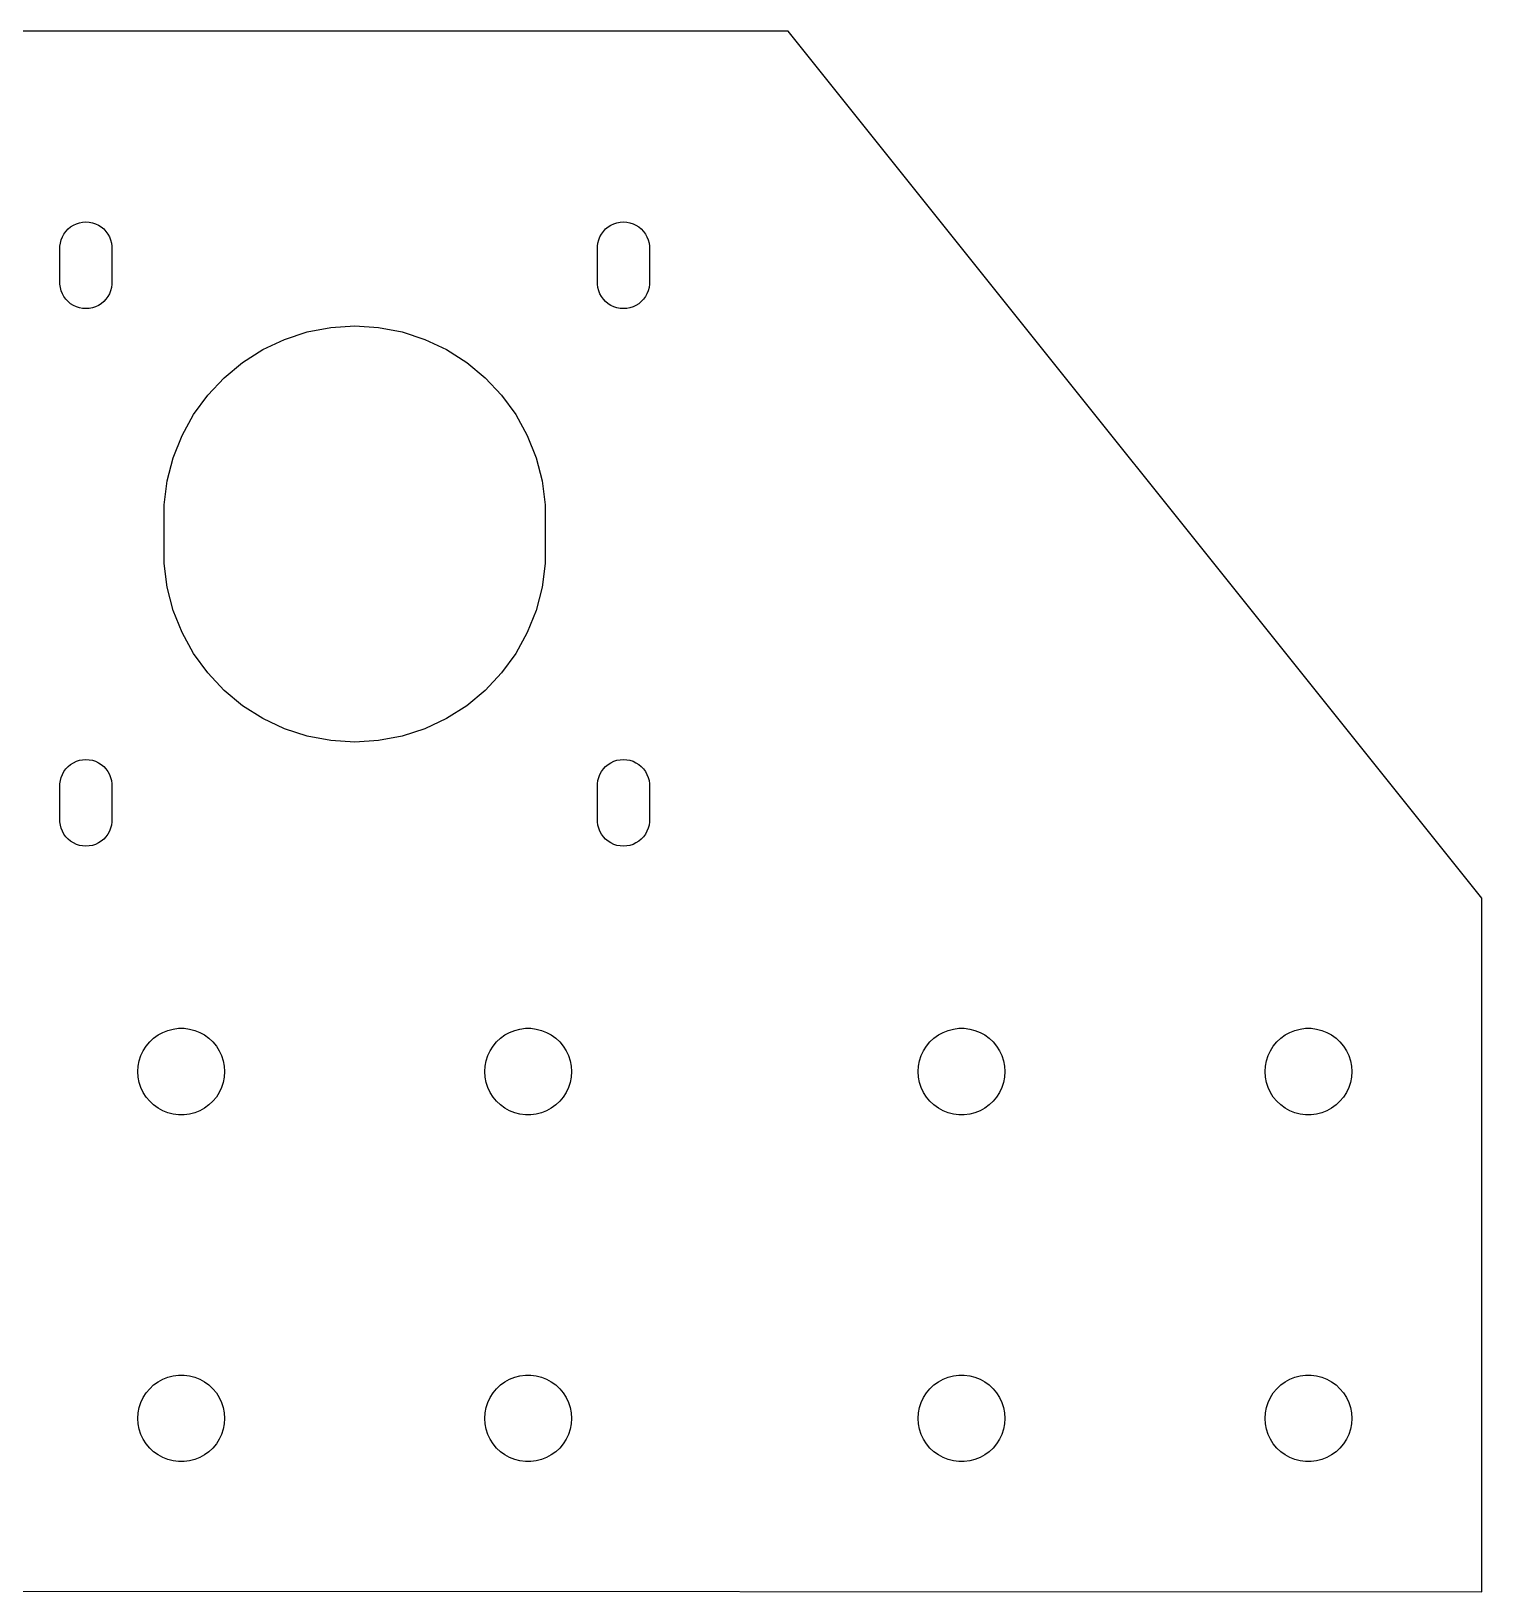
# Model space of a CAD drawing. Extents: x 0 to 330, y 0 to 287.
# Drawn here: x 246.3 to 330, y -0.1 to 89.9 of the extents above; entities that cross this region are included whole.
import ezdxf

# ---------------------------------------------------------------- set-up
doc = ezdxf.new("R2010")
doc.units = 0
doc.layers.add('LAYER_1', color=7, linetype='CONTINUOUS')

msp = doc.modelspace()

# ---------------------------------------------------------------- linework, layer by layer
at = {"layer": 'LAYER_1', "color": 7}
for p, q in [((289.999996, 89.858895), (239.999997, 89.858895)), ((329.999998, 39.858896), (289.999996, 89.858895)), ((248.233517, 78.162596), (248.344237, 78.314996)), ((248.344237, 78.314996), (248.473187, 78.452297)), ((248.473187, 78.452297), (248.618327, 78.572396)), ((248.618327, 78.572396), (248.777367, 78.673395)), ((248.777367, 78.673395), (248.947807, 78.753594)), ((248.947807, 78.753594), (249.126967, 78.811794)), ((249.126967, 78.811794), (249.312007, 78.847095)), ((249.312007, 78.847095), (249.499997, 78.858891)), ((249.499997, 78.858894), (249.687987, 78.847097)), ((249.687987, 78.847095), (249.873027, 78.811794)), ((249.873027, 78.811794), (250.052197, 78.753594)), ((250.052197, 78.753594), (250.222597, 78.673395)), ((250.222597, 78.673395), (250.381697, 78.572396)), ((250.381697, 78.572396), (250.526797, 78.452297)), ((250.526797, 78.452297), (250.655797, 78.314996)), ((250.655797, 78.314996), (250.766497, 78.162596)), ((279.233497, 78.162596), (279.344196, 78.314996)), ((279.344196, 78.314996), (279.473197, 78.452297)), ((279.473197, 78.452297), (279.618296, 78.572396)), ((279.618296, 78.572396), (279.777396, 78.673395)), ((279.777396, 78.673395), (279.947796, 78.753594)), ((279.947796, 78.753594), (280.126996, 78.811794)), ((280.126996, 78.811794), (280.311995, 78.847095)), ((280.311995, 78.847095), (280.499998, 78.858891)), ((280.499998, 78.858894), (280.687997, 78.847097)), ((280.687997, 78.847095), (280.872997, 78.811794)), ((280.872997, 78.811794), (281.052197, 78.753594)), ((281.052197, 78.753594), (281.222597, 78.673395)), ((281.222597, 78.673395), (281.381697, 78.572396)), ((281.381697, 78.572396), (281.526796, 78.452297)), ((281.526796, 78.452297), (281.655797, 78.314996)), ((281.655797, 78.314996), (281.766495, 78.162596)), ((248.002957, 77.453095), (248.026576, 77.639996)), ((248.002957, 75.264695), (248.002957, 77.453095)), ((248.026577, 77.639996), (248.073427, 77.822396)), ((248.073427, 77.822396), (248.142757, 77.997597)), ((248.142757, 77.997597), (248.233517, 78.162596)), ((250.766497, 78.162596), (250.857197, 77.997597)), ((250.857197, 77.997597), (250.926597, 77.822396)), ((250.926597, 77.822396), (250.973397, 77.639996)), ((250.973397, 77.639996), (250.996996, 77.453095)), ((250.996997, 77.453095), (250.996997, 75.264695)), ((279.002998, 77.453095), (279.026592, 77.639996)), ((279.002998, 75.264695), (279.002998, 77.453095)), ((279.026597, 77.639996), (279.073396, 77.822396)), ((279.073396, 77.822396), (279.142797, 77.997597)), ((279.142797, 77.997597), (279.233497, 78.162596)), ((281.766495, 78.162596), (281.857196, 77.997597)), ((281.857196, 77.997597), (281.926597, 77.822396)), ((281.926597, 77.822396), (281.973398, 77.639996)), ((281.973398, 77.639996), (281.996992, 77.453095)), ((281.996998, 77.453095), (281.996998, 75.264695)), ((248.026577, 75.077797), (248.002958, 75.264695)), ((248.073427, 74.895396), (248.026577, 75.077797)), ((248.142757, 74.720196), (248.073427, 74.895396)), ((248.233517, 74.555194), (248.142757, 74.720196)), ((250.857197, 74.720196), (250.766497, 74.555194)), ((250.926597, 74.895396), (250.857197, 74.720196)), ((250.973397, 75.077797), (250.926597, 74.895396)), ((250.996997, 75.264695), (250.973398, 75.077797)), ((279.026597, 75.077797), (279.003004, 75.264695)), ((279.073396, 74.895396), (279.026597, 75.077797)), ((279.142797, 74.720196), (279.073396, 74.895396)), ((279.233497, 74.555194), (279.142797, 74.720196)), ((281.857196, 74.720196), (281.766495, 74.555194)), ((281.926597, 74.895396), (281.857196, 74.720196)), ((281.973398, 75.077797), (281.926597, 74.895396)), ((281.996998, 75.264695), (281.973404, 75.077797)), ((248.344237, 74.402794), (248.233517, 74.555194)), ((248.473187, 74.265496), (248.344237, 74.402794)), ((248.618327, 74.145396), (248.473187, 74.265496)), ((248.777367, 74.044395), (248.618327, 74.145396)), ((248.947807, 73.964196), (248.777367, 74.044395)), ((249.126967, 73.905996), (248.947807, 73.964196)), ((249.312007, 73.870695), (249.126967, 73.905996)), ((249.499997, 73.858896), (249.312007, 73.870693)), ((249.687987, 73.870695), (249.499997, 73.858899)), ((249.873027, 73.905996), (249.687987, 73.870695)), ((250.052197, 73.964196), (249.873027, 73.905996)), ((250.222597, 74.044395), (250.052197, 73.964196)), ((250.381697, 74.145396), (250.222597, 74.044395)), ((250.526797, 74.265496), (250.381697, 74.145396)), ((250.655797, 74.402794), (250.526797, 74.265496)), ((250.766497, 74.555194), (250.655797, 74.402794)), ((279.344196, 74.402794), (279.233497, 74.555194)), ((279.473197, 74.265496), (279.344196, 74.402794)), ((279.618296, 74.145396), (279.473197, 74.265496)), ((279.777396, 74.044395), (279.618296, 74.145396)), ((279.947796, 73.964196), (279.777396, 74.044395)), ((280.126996, 73.905996), (279.947796, 73.964196)), ((280.311995, 73.870695), (280.126996, 73.905996)), ((280.499998, 73.858896), (280.311995, 73.870693)), ((280.687997, 73.870695), (280.499998, 73.858899)), ((280.872997, 73.905996), (280.687997, 73.870695)), ((281.052197, 73.964196), (280.872997, 73.905996)), ((281.222597, 74.044395), (281.052197, 73.964196)), ((281.381697, 74.145396), (281.222597, 74.044395)), ((281.526796, 74.265496), (281.381697, 74.145396)), ((281.655797, 74.402794), (281.526796, 74.265496)), ((281.766495, 74.555194), (281.655797, 74.402794)), ((259.700697, 71.498296), (260.950597, 72.086396)), ((260.950597, 72.086396), (262.264397, 72.513297)), ((262.264397, 72.513297), (263.621297, 72.772196)), ((263.621297, 72.772196), (264.999997, 72.858895)), ((264.999997, 72.858895), (266.378697, 72.772196)), ((266.378697, 72.772196), (267.735597, 72.513297)), ((267.735597, 72.513297), (269.049396, 72.086396)), ((269.049396, 72.086396), (270.299296, 71.498296)), ((258.534397, 70.758095), (259.700697, 71.498296)), ((270.299296, 71.498296), (271.465596, 70.758095)), ((257.469997, 69.877497), (258.534397, 70.758095)), ((271.465596, 70.758095), (272.529997, 69.877497)), ((256.524397, 68.870595), (257.469997, 69.877497)), ((272.529997, 69.877497), (273.475597, 68.870595)), ((255.712397, 67.752995), (256.524397, 68.870595)), ((273.475597, 68.870595), (274.287598, 67.752995)), ((255.046897, 66.542496), (255.712397, 67.752995)), ((274.287598, 67.752995), (274.953098, 66.542496)), ((254.538397, 65.258095), (255.046897, 66.542496)), ((274.953098, 66.542496), (275.461597, 65.258095)), ((254.194897, 63.920096), (254.538397, 65.258095)), ((275.461597, 65.258095), (275.805098, 63.920096)), ((254.021697, 62.549597), (254.194897, 63.920096)), ((275.805098, 63.920096), (275.978295, 62.549597)), ((254.021697, 59.168196), (254.021697, 62.549597)), ((275.978295, 62.549597), (275.978295, 59.168196)), ((254.194897, 57.797697), (254.021697, 59.168196)), ((275.978295, 59.168196), (275.805098, 57.797697)), ((254.538397, 56.459695), (254.194897, 57.797697)), ((275.805098, 57.797697), (275.461597, 56.459695)), ((255.046897, 55.175296), (254.538397, 56.459695)), ((275.461597, 56.459695), (274.953098, 55.175296)), ((255.712397, 53.964794), (255.046897, 55.175296)), ((274.953098, 55.175296), (274.287598, 53.964794)), ((256.524397, 52.847194), (255.712397, 53.964794)), ((274.287598, 53.964794), (273.475597, 52.847194)), ((257.469997, 51.840296), (256.524397, 52.847194)), ((273.475597, 52.847194), (272.529997, 51.840296)), ((258.534397, 50.959695), (257.469997, 51.840296)), ((272.529997, 51.840296), (271.465596, 50.959695)), ((259.700697, 50.219497), (258.534397, 50.959695)), ((271.465596, 50.959695), (270.299296, 50.219497)), ((260.950597, 49.631396), (259.700697, 50.219497)), ((262.264397, 49.204496), (260.950597, 49.631396)), ((269.049396, 49.631396), (267.735597, 49.204496)), ((270.299296, 50.219497), (269.049396, 49.631396)), ((263.621297, 48.945596), (262.264397, 49.204496)), ((264.999997, 48.858895), (263.621297, 48.945596)), ((266.378697, 48.945596), (264.999997, 48.858895)), ((267.735597, 49.204496), (266.378697, 48.945596)), ((248.777367, 47.673395), (248.947807, 47.753597)), ((248.947807, 47.753597), (249.126967, 47.811797)), ((249.126967, 47.811797), (249.312007, 47.847094)), ((249.312007, 47.847094), (249.499997, 47.858891)), ((249.499997, 47.858897), (249.687987, 47.8471)), ((249.687987, 47.847094), (249.873027, 47.811797)), ((249.873027, 47.811797), (250.052197, 47.753597)), ((250.052197, 47.753597), (250.222597, 47.673395)), ((279.777396, 47.673395), (279.947796, 47.753597)), ((279.947796, 47.753597), (280.126996, 47.811797)), ((280.126996, 47.811797), (280.311995, 47.847094)), ((280.311995, 47.847094), (280.499998, 47.858891)), ((280.499998, 47.858897), (280.687997, 47.8471)), ((280.687997, 47.847094), (280.872997, 47.811797)), ((280.872997, 47.811797), (281.052197, 47.753597)), ((281.052197, 47.753597), (281.222597, 47.673395)), ((248.026577, 46.639996), (248.073427, 46.822396)), ((248.073427, 46.822396), (248.142757, 46.997594)), ((248.142757, 46.997594), (248.233517, 47.162595)), ((248.233517, 47.162595), (248.344237, 47.314995)), ((248.344237, 47.314995), (248.473187, 47.452297)), ((248.473187, 47.452297), (248.618327, 47.572396)), ((248.618327, 47.572396), (248.777367, 47.673395)), ((250.222597, 47.673395), (250.381697, 47.572396)), ((250.381697, 47.572396), (250.526797, 47.452297)), ((250.526797, 47.452297), (250.655797, 47.314995)), ((250.655797, 47.314995), (250.766497, 47.162595)), ((250.766497, 47.162595), (250.857197, 46.997594)), ((250.857197, 46.997594), (250.926597, 46.822396)), ((250.926597, 46.822396), (250.973397, 46.639996)), ((279.026597, 46.639996), (279.073396, 46.822396)), ((279.073396, 46.822396), (279.142797, 46.997594)), ((279.142797, 46.997594), (279.233497, 47.162595)), ((279.233497, 47.162595), (279.344196, 47.314995)), ((279.344196, 47.314995), (279.473197, 47.452297)), ((279.473197, 47.452297), (279.618296, 47.572396)), ((279.618296, 47.572396), (279.777396, 47.673395)), ((281.222597, 47.673395), (281.381697, 47.572396)), ((281.381697, 47.572396), (281.526796, 47.452297)), ((281.526796, 47.452297), (281.655797, 47.314995)), ((281.655797, 47.314995), (281.766495, 47.162595)), ((281.766495, 47.162595), (281.857196, 46.997594)), ((281.857196, 46.997594), (281.926597, 46.822396)), ((281.926597, 46.822396), (281.973398, 46.639996)), ((248.002957, 46.453094), (248.026576, 46.639996)), ((248.002957, 44.264695), (248.002957, 46.453094)), ((250.973397, 46.639996), (250.996996, 46.453094)), ((250.996997, 46.453094), (250.996997, 44.264695)), ((279.002998, 46.453094), (279.026592, 46.639996)), ((279.002998, 44.264695), (279.002998, 46.453094)), ((281.973398, 46.639996), (281.996992, 46.453094)), ((281.996998, 46.453094), (281.996998, 44.264695)), ((248.026577, 44.077797), (248.002958, 44.264695)), ((250.996997, 44.264695), (250.973398, 44.077797)), ((279.026597, 44.077797), (279.003004, 44.264695)), ((281.996998, 44.264695), (281.973404, 44.077797)), ((248.073427, 43.895396), (248.026577, 44.077797)), ((248.142757, 43.720196), (248.073427, 43.895396)), ((248.233517, 43.555197), (248.142757, 43.720196)), ((248.344237, 43.402794), (248.233517, 43.555197)), ((248.473187, 43.265496), (248.344237, 43.402794)), ((248.618327, 43.145396), (248.473187, 43.265496)), ((250.526797, 43.265496), (250.381697, 43.145396)), ((250.655797, 43.402794), (250.526797, 43.265496)), ((250.766497, 43.555197), (250.655797, 43.402794)), ((250.857197, 43.720196), (250.766497, 43.555197)), ((250.926597, 43.895396), (250.857197, 43.720196)), ((250.973397, 44.077797), (250.926597, 43.895396)), ((279.073396, 43.895396), (279.026597, 44.077797)), ((279.142797, 43.720196), (279.073396, 43.895396)), ((279.233497, 43.555197), (279.142797, 43.720196)), ((279.344196, 43.402794), (279.233497, 43.555197)), ((279.473197, 43.265496), (279.344196, 43.402794)), ((279.618296, 43.145396), (279.473197, 43.265496)), ((281.526796, 43.265496), (281.381697, 43.145396)), ((281.655797, 43.402794), (281.526796, 43.265496)), ((281.766495, 43.555197), (281.655797, 43.402794)), ((281.857196, 43.720196), (281.766495, 43.555197)), ((281.926597, 43.895396), (281.857196, 43.720196)), ((281.973398, 44.077797), (281.926597, 43.895396)), ((248.777367, 43.044395), (248.618327, 43.145396)), ((248.947807, 42.964196), (248.777367, 43.044395)), ((249.126967, 42.905996), (248.947807, 42.964196)), ((249.312007, 42.870695), (249.126967, 42.905996)), ((249.499997, 42.858896), (249.312007, 42.870693)), ((249.687987, 42.870695), (249.499997, 42.858896)), ((249.873027, 42.905996), (249.687987, 42.870695)), ((250.052197, 42.964196), (249.873027, 42.905996)), ((250.222597, 43.044395), (250.052197, 42.964196)), ((250.381697, 43.145396), (250.222597, 43.044395)), ((279.777396, 43.044395), (279.618296, 43.145396)), ((279.947796, 42.964196), (279.777396, 43.044395)), ((280.126996, 42.905996), (279.947796, 42.964196)), ((280.311995, 42.870695), (280.126996, 42.905996)), ((280.499998, 42.858896), (280.311995, 42.870693)), ((280.687997, 42.870695), (280.499998, 42.858896)), ((280.872997, 42.905996), (280.687997, 42.870695)), ((281.052197, 42.964196), (280.872997, 42.905996)), ((281.222597, 43.044395), (281.052197, 42.964196)), ((281.381697, 43.145396), (281.222597, 43.044395)), ((329.999998, -0.141103), (329.999998, 39.858896)), ((252.977497, 31.328396), (253.177597, 31.570295)), ((253.177597, 31.570295), (253.406397, 31.785196)), ((253.406397, 31.785196), (253.660397, 31.969696)), ((253.660397, 31.969696), (253.935597, 32.120995)), ((253.935597, 32.120995), (254.227497, 32.236497)), ((254.227497, 32.236497), (254.531597, 32.314596)), ((254.531597, 32.314596), (254.842997, 32.353995)), ((254.842997, 32.353995), (255.156997, 32.353995)), ((255.156997, 32.353995), (255.468497, 32.314596)), ((255.468497, 32.314596), (255.772597, 32.236497)), ((255.772597, 32.236497), (256.064497, 32.120995)), ((256.064497, 32.120995), (256.339597, 31.969696)), ((256.339597, 31.969696), (256.593597, 31.785196)), ((256.593597, 31.785196), (256.822397, 31.570295)), ((256.822397, 31.570295), (257.022597, 31.328396)), ((272.977398, 31.328396), (273.177598, 31.570295)), ((273.177598, 31.570295), (273.406396, 31.785196)), ((273.406396, 31.785196), (273.660396, 31.969696)), ((273.660396, 31.969696), (273.935498, 32.120995)), ((273.935498, 32.120995), (274.227397, 32.236497)), ((274.227397, 32.236497), (274.531497, 32.314596)), ((274.531497, 32.314596), (274.842997, 32.353995)), ((274.842997, 32.353995), (275.156998, 32.353995)), ((275.156998, 32.353995), (275.468396, 32.314596)), ((275.468396, 32.314596), (275.772496, 32.236497)), ((275.772496, 32.236497), (276.064396, 32.120995)), ((276.064396, 32.120995), (276.339596, 31.969696)), ((276.339596, 31.969696), (276.593596, 31.785196)), ((276.593596, 31.785196), (276.822397, 31.570295)), ((276.822397, 31.570295), (277.022498, 31.328396)), ((297.977498, 31.328396), (298.177596, 31.570295)), ((298.177596, 31.570295), (298.406397, 31.785196)), ((298.406397, 31.785196), (298.660397, 31.969696)), ((298.660397, 31.969696), (298.935597, 32.120995)), ((298.935597, 32.120995), (299.227497, 32.236497)), ((299.227497, 32.236497), (299.531597, 32.314596)), ((299.531597, 32.314596), (299.842998, 32.353995)), ((299.842998, 32.353995), (300.156996, 32.353995)), ((300.156996, 32.353995), (300.468496, 32.314596)), ((300.468496, 32.314596), (300.772596, 32.236497)), ((300.772596, 32.236497), (301.064498, 32.120995)), ((301.064498, 32.120995), (301.339597, 31.969696)), ((301.339597, 31.969696), (301.593597, 31.785196)), ((301.593597, 31.785196), (301.822398, 31.570295)), ((301.822398, 31.570295), (302.022597, 31.328396)), ((317.977396, 31.328396), (318.177596, 31.570295)), ((318.177596, 31.570295), (318.406396, 31.785196)), ((318.406396, 31.785196), (318.660396, 31.969696)), ((318.660396, 31.969696), (318.935498, 32.120995)), ((318.935498, 32.120995), (319.227398, 32.236497)), ((319.227398, 32.236497), (319.531498, 32.314596)), ((319.531498, 32.314596), (319.842998, 32.353995)), ((319.842998, 32.353995), (320.156998, 32.353995)), ((320.156998, 32.353995), (320.468396, 32.314596)), ((320.468396, 32.314596), (320.772496, 32.236497)), ((320.772496, 32.236497), (321.064396, 32.120995)), ((321.064396, 32.120995), (321.339597, 31.969696)), ((321.339597, 31.969696), (321.593597, 31.785196)), ((321.593597, 31.785196), (321.822397, 31.570295)), ((321.822397, 31.570295), (322.022498, 31.328396)), ((252.578597, 30.480595), (252.675597, 30.779195)), ((252.675597, 30.779195), (252.809197, 31.063297)), ((252.809197, 31.063297), (252.977497, 31.328396)), ((257.022597, 31.328396), (257.190797, 31.063297)), ((257.190797, 31.063297), (257.324397, 30.779195)), ((257.324397, 30.779195), (257.421497, 30.480595)), ((272.578497, 30.480595), (272.675598, 30.779195)), ((272.675598, 30.779195), (272.809197, 31.063297)), ((272.809197, 31.063297), (272.977398, 31.328396)), ((277.022498, 31.328396), (277.190795, 31.063297)), ((277.190795, 31.063297), (277.324397, 30.779195)), ((277.324397, 30.779195), (277.421396, 30.480595)), ((297.578597, 30.480595), (297.675596, 30.779195)), ((297.675596, 30.779195), (297.809198, 31.063297)), ((297.809198, 31.063297), (297.977498, 31.328396)), ((302.022597, 31.328396), (302.190796, 31.063297)), ((302.190796, 31.063297), (302.324397, 30.779195)), ((302.324397, 30.779195), (302.421496, 30.480595)), ((317.578497, 30.480595), (317.675596, 30.779195)), ((317.675596, 30.779195), (317.809197, 31.063297)), ((317.809197, 31.063297), (317.977396, 31.328396)), ((322.022498, 31.328396), (322.190796, 31.063297)), ((322.190796, 31.063297), (322.324397, 30.779195)), ((322.324397, 30.779195), (322.421397, 30.480595)), ((252.499997, 29.858896), (252.519696, 30.172197)), ((252.519697, 29.545596), (252.499998, 29.858896)), ((252.519697, 30.172197), (252.578597, 30.480595)), ((257.421497, 30.480595), (257.480297, 30.172197)), ((257.480297, 30.172197), (257.499996, 29.858896)), ((257.499997, 29.858896), (257.480298, 29.545596)), ((272.499997, 29.858896), (272.519696, 30.172197)), ((272.519696, 29.545596), (272.499997, 29.858896)), ((272.519696, 30.172197), (272.578497, 30.480595)), ((277.421396, 30.480595), (277.480296, 30.172197)), ((277.480296, 30.172197), (277.499995, 29.858896)), ((277.499998, 29.858896), (277.480299, 29.545596)), ((297.499998, 29.858896), (297.519697, 30.172197)), ((297.519697, 29.545596), (297.499998, 29.858896)), ((297.519697, 30.172197), (297.578597, 30.480595)), ((302.421496, 30.480595), (302.480297, 30.172197)), ((302.480297, 30.172197), (302.499996, 29.858896)), ((302.499996, 29.858896), (302.480297, 29.545596)), ((317.499997, 29.858896), (317.519696, 30.172197)), ((317.519696, 29.545596), (317.499997, 29.858896)), ((317.519696, 30.172197), (317.578497, 30.480595)), ((322.421397, 30.480595), (322.480297, 30.172197)), ((322.480297, 30.172197), (322.499996, 29.858896)), ((322.499996, 29.858896), (322.480297, 29.545596)), ((252.578597, 29.237195), (252.519697, 29.545596)), ((252.675597, 28.938595), (252.578597, 29.237195)), ((252.809197, 28.654496), (252.675597, 28.938595)), ((257.324397, 28.938595), (257.190797, 28.654496)), ((257.421497, 29.237195), (257.324397, 28.938595)), ((257.480297, 29.545596), (257.421497, 29.237195)), ((272.578497, 29.237195), (272.519696, 29.545596)), ((272.675598, 28.938595), (272.578497, 29.237195)), ((272.809197, 28.654496), (272.675598, 28.938595)), ((277.324397, 28.938595), (277.190795, 28.654496)), ((277.421396, 29.237195), (277.324397, 28.938595)), ((277.480296, 29.545596), (277.421396, 29.237195)), ((297.578597, 29.237195), (297.519697, 29.545596)), ((297.675596, 28.938595), (297.578597, 29.237195)), ((297.809198, 28.654496), (297.675596, 28.938595)), ((302.324397, 28.938595), (302.190796, 28.654496)), ((302.421496, 29.237195), (302.324397, 28.938595)), ((302.480297, 29.545596), (302.421496, 29.237195)), ((317.578497, 29.237195), (317.519696, 29.545596)), ((317.675596, 28.938595), (317.578497, 29.237195)), ((317.809197, 28.654496), (317.675596, 28.938595)), ((322.324397, 28.938595), (322.190796, 28.654496)), ((322.421397, 29.237195), (322.324397, 28.938595)), ((322.480297, 29.545596), (322.421397, 29.237195)), ((252.977497, 28.389396), (252.809197, 28.654496)), ((253.177597, 28.147495), (252.977497, 28.389396)), ((253.406397, 27.932597), (253.177597, 28.147495)), ((253.660397, 27.748097), (253.406397, 27.932597)), ((256.593597, 27.932597), (256.339597, 27.748097)), ((256.822397, 28.147495), (256.593597, 27.932597)), ((257.022597, 28.389396), (256.822397, 28.147495)), ((257.190797, 28.654496), (257.022597, 28.389396)), ((272.977398, 28.389396), (272.809197, 28.654496)), ((273.177598, 28.147495), (272.977398, 28.389396)), ((273.406396, 27.932597), (273.177598, 28.147495)), ((273.660396, 27.748097), (273.406396, 27.932597)), ((276.593596, 27.932597), (276.339596, 27.748097)), ((276.822397, 28.147495), (276.593596, 27.932597)), ((277.022498, 28.389396), (276.822397, 28.147495)), ((277.190795, 28.654496), (277.022498, 28.389396)), ((297.977498, 28.389396), (297.809198, 28.654496)), ((298.177596, 28.147495), (297.977498, 28.389396)), ((298.406397, 27.932597), (298.177596, 28.147495)), ((298.660397, 27.748097), (298.406397, 27.932597)), ((301.593597, 27.932597), (301.339597, 27.748097)), ((301.822398, 28.147495), (301.593597, 27.932597)), ((302.022597, 28.389396), (301.822398, 28.147495)), ((302.190796, 28.654496), (302.022597, 28.389396)), ((317.977396, 28.389396), (317.809197, 28.654496)), ((318.177596, 28.147495), (317.977396, 28.389396)), ((318.406396, 27.932597), (318.177596, 28.147495)), ((318.660396, 27.748097), (318.406396, 27.932597)), ((321.593597, 27.932597), (321.339597, 27.748097)), ((321.822397, 28.147495), (321.593597, 27.932597)), ((322.022498, 28.389396), (321.822397, 28.147495)), ((322.190796, 28.654496), (322.022498, 28.389396)), ((253.935597, 27.596795), (253.660397, 27.748097)), ((254.227497, 27.481197), (253.935597, 27.596795)), ((254.531597, 27.403196), (254.227497, 27.481197)), ((254.842997, 27.363795), (254.531597, 27.403196)), ((255.156997, 27.363795), (254.842997, 27.363795)), ((255.468497, 27.403196), (255.156997, 27.363795)), ((255.772597, 27.481197), (255.468497, 27.403196)), ((256.064497, 27.596795), (255.772597, 27.481197)), ((256.339597, 27.748097), (256.064497, 27.596795)), ((273.935498, 27.596795), (273.660396, 27.748097)), ((274.227397, 27.481197), (273.935498, 27.596795)), ((274.531497, 27.403196), (274.227397, 27.481197)), ((274.842997, 27.363795), (274.531497, 27.403196)), ((275.156998, 27.363795), (274.842997, 27.363795)), ((275.468396, 27.403196), (275.156998, 27.363795)), ((275.772496, 27.481197), (275.468396, 27.403196)), ((276.064396, 27.596795), (275.772496, 27.481197)), ((276.339596, 27.748097), (276.064396, 27.596795)), ((298.935597, 27.596795), (298.660397, 27.748097)), ((299.227497, 27.481197), (298.935597, 27.596795)), ((299.531597, 27.403196), (299.227497, 27.481197)), ((299.842998, 27.363795), (299.531597, 27.403196)), ((300.156996, 27.363795), (299.842998, 27.363795)), ((300.468496, 27.403196), (300.156996, 27.363795)), ((300.772596, 27.481197), (300.468496, 27.403196)), ((301.064498, 27.596795), (300.772596, 27.481197)), ((301.339597, 27.748097), (301.064498, 27.596795)), ((318.935498, 27.596795), (318.660396, 27.748097)), ((319.227398, 27.481197), (318.935498, 27.596795)), ((319.531498, 27.403196), (319.227398, 27.481197)), ((319.842998, 27.363795), (319.531498, 27.403196)), ((320.156998, 27.363795), (319.842998, 27.363795)), ((320.468396, 27.403196), (320.156998, 27.363795)), ((320.772496, 27.481197), (320.468396, 27.403196)), ((321.064396, 27.596795), (320.772496, 27.481197)), ((321.339597, 27.748097), (321.064396, 27.596795)), ((253.177597, 11.570301), (253.406397, 11.785185)), ((253.406397, 11.785185), (253.660397, 11.969702)), ((253.660397, 11.969702), (253.935597, 12.121001)), ((253.935597, 12.121001), (254.227497, 12.236599)), ((254.227497, 12.236599), (254.531597, 12.314605)), ((254.531597, 12.314605), (254.842997, 12.354004)), ((254.842997, 12.354004), (255.156997, 12.354004)), ((255.156997, 12.354004), (255.468497, 12.314605)), ((255.468497, 12.314605), (255.772597, 12.236599)), ((255.772597, 12.236599), (256.064497, 12.121001)), ((256.064497, 12.121001), (256.339597, 11.969702)), ((256.339597, 11.969702), (256.593597, 11.785185)), ((256.593597, 11.785185), (256.822397, 11.570301)), ((273.177598, 11.570301), (273.406396, 11.785185)), ((273.406396, 11.785185), (273.660396, 11.969702)), ((273.660396, 11.969702), (273.935498, 12.121001)), ((273.935498, 12.121001), (274.227397, 12.236599)), ((274.227397, 12.236599), (274.531497, 12.314605)), ((274.531497, 12.314605), (274.842997, 12.354004)), ((274.842997, 12.354004), (275.156998, 12.354004)), ((275.156998, 12.354004), (275.468396, 12.314605)), ((275.468396, 12.314605), (275.772496, 12.236599)), ((275.772496, 12.236599), (276.064396, 12.121001)), ((276.064396, 12.121001), (276.339596, 11.969702)), ((276.339596, 11.969702), (276.593596, 11.785185)), ((276.593596, 11.785185), (276.822397, 11.570301)), ((298.177596, 11.570301), (298.406397, 11.785185)), ((298.406397, 11.785185), (298.660397, 11.969702)), ((298.660397, 11.969702), (298.935597, 12.121001)), ((298.935597, 12.121001), (299.227497, 12.236599)), ((299.227497, 12.236599), (299.531597, 12.314605)), ((299.531597, 12.314605), (299.842998, 12.354004)), ((299.842998, 12.354004), (300.156996, 12.354004)), ((300.156996, 12.354004), (300.468496, 12.314605)), ((300.468496, 12.314605), (300.772596, 12.236599)), ((300.772596, 12.236599), (301.064498, 12.121001)), ((301.064498, 12.121001), (301.339597, 11.969702)), ((301.339597, 11.969702), (301.593597, 11.785185)), ((301.593597, 11.785185), (301.822398, 11.570301)), ((318.177596, 11.570301), (318.406396, 11.785185)), ((318.406396, 11.785185), (318.660396, 11.969702)), ((318.660396, 11.969702), (318.935498, 12.121001)), ((318.935498, 12.121001), (319.227398, 12.236599)), ((319.227398, 12.236599), (319.531498, 12.314605)), ((319.531498, 12.314605), (319.842998, 12.354004)), ((319.842998, 12.354004), (320.156998, 12.354004)), ((320.156998, 12.354004), (320.468396, 12.314605)), ((320.468396, 12.314605), (320.772496, 12.236599)), ((320.772496, 12.236599), (321.064396, 12.121001)), ((321.064396, 12.121001), (321.339597, 11.969702)), ((321.339597, 11.969702), (321.593597, 11.785185)), ((321.593597, 11.785185), (321.822397, 11.570301)), ((252.675597, 10.779204), (252.809197, 11.063289)), ((252.809197, 11.063289), (252.977497, 11.328408)), ((252.977497, 11.328408), (253.177597, 11.570301)), ((256.822397, 11.570301), (257.022597, 11.328408)), ((257.022597, 11.328408), (257.190797, 11.063289)), ((257.190797, 11.063289), (257.324397, 10.779204)), ((272.675598, 10.779204), (272.809197, 11.063289)), ((272.809197, 11.063289), (272.977398, 11.328408)), ((272.977398, 11.328408), (273.177598, 11.570301)), ((276.822397, 11.570301), (277.022498, 11.328408)), ((277.022498, 11.328408), (277.190795, 11.063289)), ((277.190795, 11.063289), (277.324397, 10.779204)), ((297.675596, 10.779204), (297.809198, 11.063289)), ((297.809198, 11.063289), (297.977498, 11.328408)), ((297.977498, 11.328408), (298.177596, 11.570301)), ((301.822398, 11.570301), (302.022597, 11.328408)), ((302.022597, 11.328408), (302.190796, 11.063289)), ((302.190796, 11.063289), (302.324397, 10.779204)), ((317.675596, 10.779204), (317.809197, 11.063289)), ((317.809197, 11.063289), (317.977396, 11.328408)), ((317.977396, 11.328408), (318.177596, 11.570301)), ((321.822397, 11.570301), (322.022498, 11.328408)), ((322.022498, 11.328408), (322.190796, 11.063289)), ((322.190796, 11.063289), (322.324397, 10.779204)), ((252.499997, 9.858905), (252.519696, 10.1722)), ((252.519697, 10.1722), (252.578597, 10.480584)), ((252.578597, 10.480584), (252.675597, 10.779204)), ((257.324397, 10.779204), (257.421497, 10.480584)), ((257.421497, 10.480584), (257.480297, 10.1722)), ((257.480297, 10.1722), (257.499996, 9.858905)), ((272.499997, 9.858905), (272.519696, 10.1722)), ((272.519696, 10.1722), (272.578497, 10.480584)), ((272.578497, 10.480584), (272.675598, 10.779204)), ((277.324397, 10.779204), (277.421396, 10.480584)), ((277.421396, 10.480584), (277.480296, 10.1722)), ((277.480296, 10.1722), (277.499995, 9.858905)), ((297.499998, 9.858905), (297.519697, 10.1722)), ((297.519697, 10.1722), (297.578597, 10.480584)), ((297.578597, 10.480584), (297.675596, 10.779204)), ((302.324397, 10.779204), (302.421496, 10.480584)), ((302.421496, 10.480584), (302.480297, 10.1722)), ((302.480297, 10.1722), (302.499996, 9.858905)), ((317.499997, 9.858905), (317.519696, 10.1722)), ((317.519696, 10.1722), (317.578497, 10.480584)), ((317.578497, 10.480584), (317.675596, 10.779204)), ((322.324397, 10.779204), (322.421397, 10.480584)), ((322.421397, 10.480584), (322.480297, 10.1722)), ((322.480297, 10.1722), (322.499996, 9.858905)), ((252.519697, 9.545582), (252.499998, 9.858905)), ((252.578597, 9.23717), (252.519697, 9.545582)), ((252.675597, 8.938607), (252.578597, 9.23717)), ((257.421497, 9.23717), (257.324397, 8.938607)), ((257.480297, 9.545582), (257.421497, 9.23717)), ((257.499997, 9.858905), (257.480298, 9.545582)), ((272.519696, 9.545582), (272.499997, 9.858905)), ((272.578497, 9.23717), (272.519696, 9.545582)), ((272.675598, 8.938607), (272.578497, 9.23717)), ((277.421396, 9.23717), (277.324397, 8.938607)), ((277.480296, 9.545582), (277.421396, 9.23717)), ((277.499998, 9.858905), (277.480299, 9.545582)), ((297.519697, 9.545582), (297.499998, 9.858905)), ((297.578597, 9.23717), (297.519697, 9.545582)), ((297.675596, 8.938607), (297.578597, 9.23717)), ((302.421496, 9.23717), (302.324397, 8.938607)), ((302.480297, 9.545582), (302.421496, 9.23717)), ((302.499996, 9.858905), (302.480297, 9.545582)), ((317.519696, 9.545582), (317.499997, 9.858905)), ((317.578497, 9.23717), (317.519696, 9.545582)), ((317.675596, 8.938607), (317.578497, 9.23717)), ((322.421397, 9.23717), (322.324397, 8.938607)), ((322.480297, 9.545582), (322.421397, 9.23717)), ((322.499996, 9.858905), (322.480297, 9.545582)), ((252.809197, 8.654522), (252.675597, 8.938607)), ((252.977497, 8.389459), (252.809197, 8.654522)), ((253.177597, 8.147538), (252.977497, 8.389459)), ((253.406397, 7.932626), (253.177597, 8.147538)), ((256.822397, 8.147538), (256.593597, 7.932626)), ((257.022597, 8.389459), (256.822397, 8.147538)), ((257.190797, 8.654522), (257.022597, 8.389459)), ((257.324397, 8.938607), (257.190797, 8.654522)), ((272.809197, 8.654522), (272.675598, 8.938607)), ((272.977398, 8.389459), (272.809197, 8.654522)), ((273.177598, 8.147538), (272.977398, 8.389459)), ((273.406396, 7.932626), (273.177598, 8.147538)), ((276.822397, 8.147538), (276.593596, 7.932626)), ((277.022498, 8.389459), (276.822397, 8.147538)), ((277.190795, 8.654522), (277.022498, 8.389459)), ((277.324397, 8.938607), (277.190795, 8.654522)), ((297.809198, 8.654522), (297.675596, 8.938607)), ((297.977498, 8.389459), (297.809198, 8.654522)), ((298.177596, 8.147538), (297.977498, 8.389459)), ((298.406397, 7.932626), (298.177596, 8.147538)), ((301.822398, 8.147538), (301.593597, 7.932626)), ((302.022597, 8.389459), (301.822398, 8.147538)), ((302.190796, 8.654522), (302.022597, 8.389459)), ((302.324397, 8.938607), (302.190796, 8.654522)), ((317.809197, 8.654522), (317.675596, 8.938607)), ((317.977396, 8.389459), (317.809197, 8.654522)), ((318.177596, 8.147538), (317.977396, 8.389459)), ((318.406396, 7.932626), (318.177596, 8.147538)), ((321.822397, 8.147538), (321.593597, 7.932626)), ((322.022498, 8.389459), (321.822397, 8.147538)), ((322.190796, 8.654522), (322.022498, 8.389459)), ((322.324397, 8.938607), (322.190796, 8.654522)), ((253.660397, 7.748081), (253.406397, 7.932626)), ((253.935597, 7.596838), (253.660397, 7.748081)), ((254.227497, 7.481268), (253.935597, 7.596838)), ((254.531597, 7.403205), (254.227497, 7.481268)), ((254.842997, 7.363835), (254.531597, 7.403205)), ((255.156997, 7.363835), (254.842997, 7.363835)), ((255.468497, 7.403205), (255.156997, 7.363835)), ((255.772597, 7.481268), (255.468497, 7.403205)), ((256.064497, 7.596838), (255.772597, 7.481268)), ((256.339597, 7.748081), (256.064497, 7.596838)), ((256.593597, 7.932626), (256.339597, 7.748081)), ((273.660396, 7.748081), (273.406396, 7.932626)), ((273.935498, 7.596838), (273.660396, 7.748081)), ((274.227397, 7.481268), (273.935498, 7.596838)), ((274.531497, 7.403205), (274.227397, 7.481268)), ((274.842997, 7.363835), (274.531497, 7.403205)), ((275.156998, 7.363835), (274.842997, 7.363835)), ((275.468396, 7.403205), (275.156998, 7.363835)), ((275.772496, 7.481268), (275.468396, 7.403205)), ((276.064396, 7.596838), (275.772496, 7.481268)), ((276.339596, 7.748081), (276.064396, 7.596838)), ((276.593596, 7.932626), (276.339596, 7.748081)), ((298.660397, 7.748081), (298.406397, 7.932626)), ((298.935597, 7.596838), (298.660397, 7.748081)), ((299.227497, 7.481268), (298.935597, 7.596838)), ((299.531597, 7.403205), (299.227497, 7.481268)), ((299.842998, 7.363835), (299.531597, 7.403205)), ((300.156996, 7.363835), (299.842998, 7.363835)), ((300.468496, 7.403205), (300.156996, 7.363835)), ((300.772596, 7.481268), (300.468496, 7.403205)), ((301.064498, 7.596838), (300.772596, 7.481268)), ((301.339597, 7.748081), (301.064498, 7.596838)), ((301.593597, 7.932626), (301.339597, 7.748081)), ((318.660396, 7.748081), (318.406396, 7.932626)), ((318.935498, 7.596838), (318.660396, 7.748081)), ((319.227398, 7.481268), (318.935498, 7.596838)), ((319.531498, 7.403205), (319.227398, 7.481268)), ((319.842998, 7.363835), (319.531498, 7.403205)), ((320.156998, 7.363835), (319.842998, 7.363835)), ((320.468396, 7.403205), (320.156998, 7.363835)), ((320.772496, 7.481268), (320.468396, 7.403205)), ((321.064396, 7.596838), (320.772496, 7.481268)), ((321.339597, 7.748081), (321.064396, 7.596838)), ((321.593597, 7.932626), (321.339597, 7.748081)), ((0, 0), (329.999998, -0.141103))]:
    msp.add_line(p, q, dxfattribs=at)

doc.saveas('drawing.dxf')
